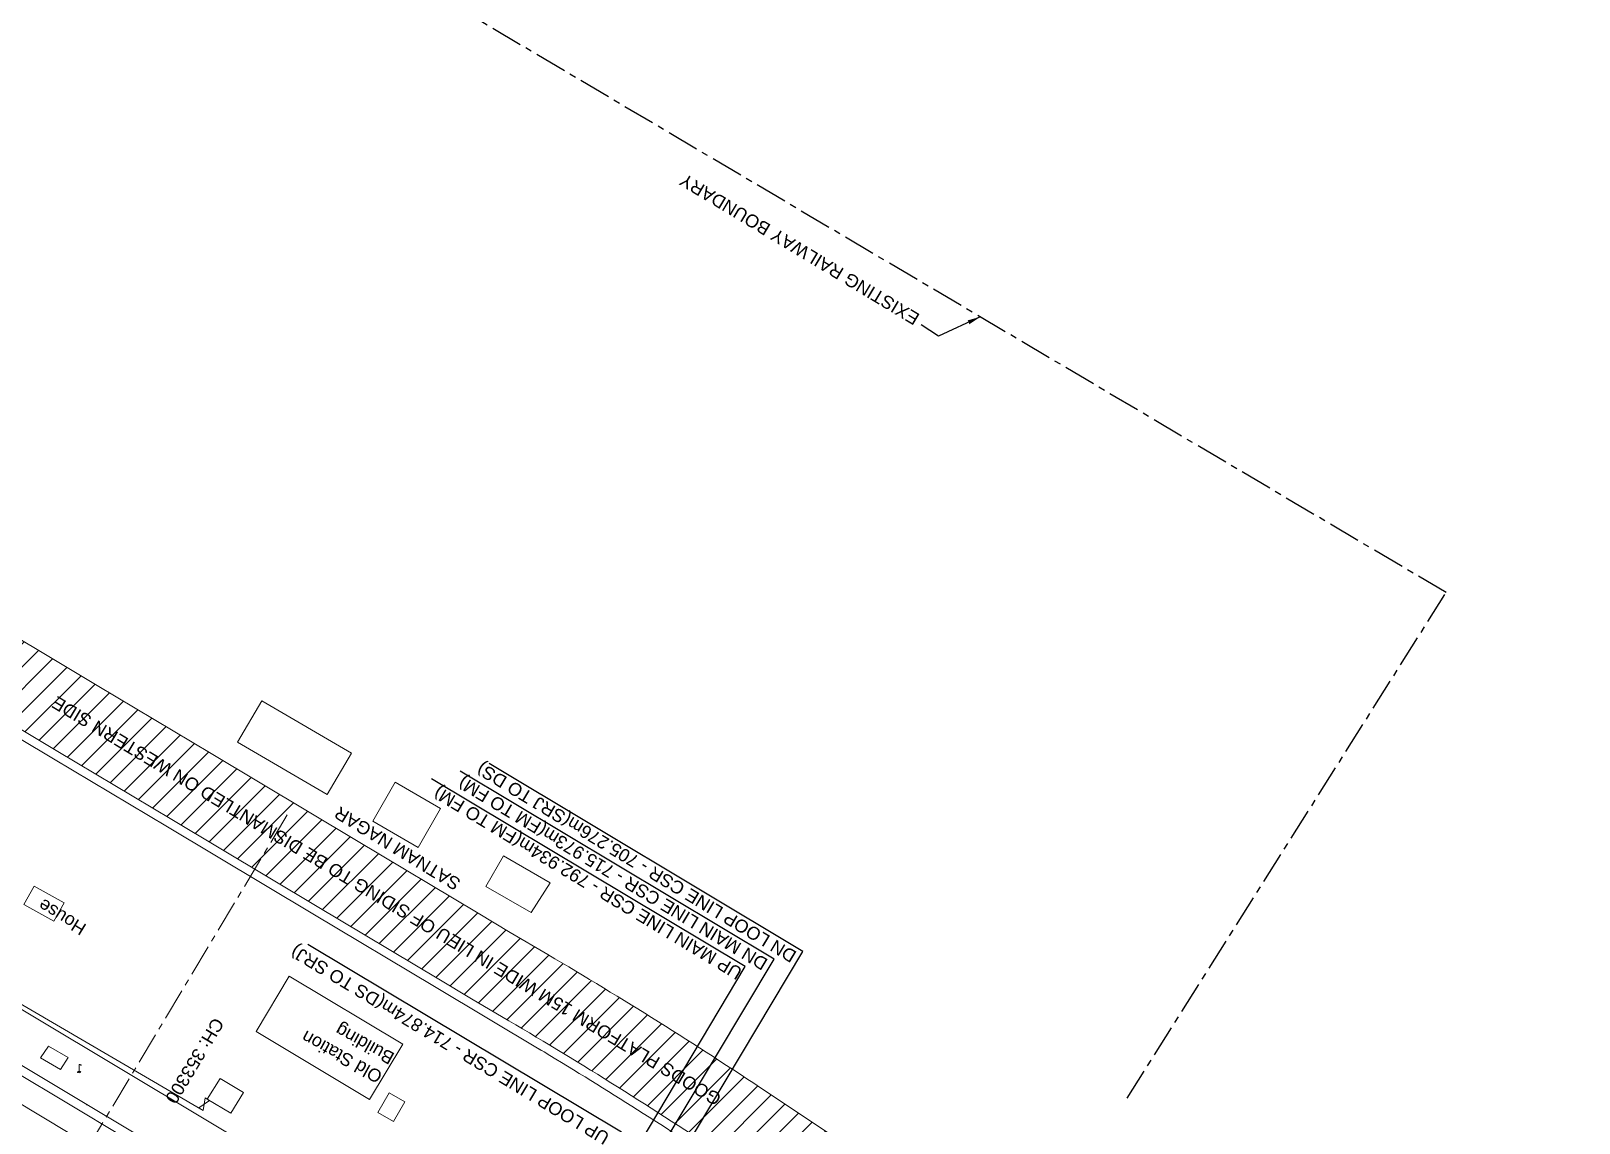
# Model space of a CAD drawing. Header units: metres. Extents: x 593168 to 611286, y 3401475 to 3412398.
# Drawn here: x 599854.4 to 600156.6, y 3408356.4 to 3408569.5 of the extents above; entities that cross this region are included whole.
import ezdxf
from ezdxf.enums import TextEntityAlignment as Align

# ---------------------------------------------------------------- set-up
doc = ezdxf.new("R2010")
doc.units = ezdxf.units.M
doc.header["$MEASUREMENT"] = 0
doc.linetypes.add('CENTER', pattern=[2, 1.25, -0.25, 0.25, -0.25])
for name, color, linetype, lineweight in [('Existing IR Chainage', 7, 'Continuous', 0), ('Existing IR Track', 143, 'Continuous', 0), ('Gate', 251, 'Continuous', 0), ('Govt buliding', 251, 'Continuous', 0), ('Grill', 251, 'Continuous', 0), ('IR PROP. DETAILS', 190, 'Continuous', 0), ('Lamp_Post', 251, 'Continuous', 0), ('Platform', 7, 'Continuous', 0), ('PROPOSED DFCC TOE LINE', 24, 'Continuous', 0), ('Residential Building Pucca', 251, 'Continuous', 0), ('Residential Building Semipucca', 251, 'Continuous', 0), ('Shed', 251, 'Continuous', 0), ('SRJ CH. in Station', 7, 'Continuous', 0), ('Text1', 251, 'Continuous', 0), ('Village Name', 7, 'Continuous', 0)]:
    doc.layers.add(name, color=color, linetype=linetype, lineweight=lineweight)
doc.layers.add('Existing Railway Boundary', color=7, linetype='CENTER')
doc.styles.get("Standard").update_dxf_attribs({"font": 'arial.ttf'})
doc.styles.add('Style-Arial', font='arial.ttf')
doc.styles.add('Vill txt', font='arial.ttf', dxfattribs={"height": 3})
doc.dimstyles.new('ISO-25', dxfattribs={"dimtxt": 2.5, "dimasz": 2.5, "dimexe": 1.25, "dimexo": 0.625, "dimtad": 1, "dimtxsty": 'Standard', "dimcen": 2.5, "dimadec": 0, "dimazin": 0, "dimtfac": 1, "dimtmove": 0, "dimatfit": 3, "dimfxl": 1, "dimarcsym": 0})
doc.dimstyles.get("Standard").update_dxf_attribs({"dimtxt": 0.18, "dimasz": 0.18, "dimexe": 0.18, "dimexo": 0.0625, "dimgap": 0.09, "dimtad": 0, "dimtih": 1, "dimtoh": 1, "dimdec": 4, "dimzin": 0, "dimdsep": 46, "dimtxsty": 'Standard', "dimcen": 0.09, "dimadec": 0, "dimazin": 0, "dimtfac": 1, "dimtdec": 4, "dimtofl": 0, "dimtmove": 0, "dimatfit": 3, "dimfxl": 1, "dimtolj": 1, "dimtzin": 0, "dimarcsym": 0})

# ---------------------------------------------------------------- blocks, each defined once
blk = doc.blocks.new('GT')
at = {"layer": 'Gate'}
for p, q in [((-0.5, -0.5), (-0.5, 0.5)), ((-0.5, 0.5), (0.5, -0.5)), ((0.5, 0.5), (0.5, -0.5))]:
    blk.add_line(p, q, dxfattribs=at)
blk.add_lwpolyline([(0.5, 0.5), (-0.5, -0.5)], dxfattribs=at)
blk = doc.blocks.new('LP')
for points in [[(0, 0), (0, 1.5)], [(0.25, 1.35), (0.44, 1.35)]]:
    blk.add_lwpolyline(points)
for centre, radius, start, end in [((0.07, 0.99), 0.519, 57.6425, 97.3165), ((0.34, 1.33), 0.094, 11.7012, 168.0476)]:
    blk.add_arc(centre, radius, start, end)
at = {"extrusion": (0, 0, -1)}
blk.add_ellipse((0, 0.01), major_axis=(0.308, 0), ratio=0.400495, dxfattribs=at)
blk.add_ellipse((0.35, 1.36), major_axis=(0.0017, 0.0438), ratio=0.461056, start_param=1.74022, end_param=4.575836)

msp = doc.modelspace()

# ---------------------------------------------------------------- hatches: boundary and pattern name
at = {"layer": 'IR PROP. DETAILS'}
h = msp.add_hatch(dxfattribs=at)
h.set_pattern_fill('ANSI31', color=256, scale=25)
edge = h.paths.add_edge_path()
edge.add_line((600283.1188, 3408119.509), (600282.7052, 3408119.846))
edge.add_line((600282.7052, 3408119.846), (600271.594, 3408130.2063))
edge.add_line((600271.594, 3408130.2063), (600256.9941, 3408146.3629))
edge.add_line((600256.9941, 3408146.3629), (600245.9525, 3408160.7713))
edge.add_line((600245.9525, 3408160.7713), (600230.7289, 3408182.144))
edge.add_line((600230.7289, 3408182.144), (600216.7789, 3408199.2558))
edge.add_line((600216.7789, 3408199.2558), (600214.8371, 3408201.4091))
edge.add_line((600214.8371, 3408201.4091), (600196.6873, 3408218.495))
edge.add_line((600196.6873, 3408218.495), (600185.498, 3408227.3229))
edge.add_line((600185.498, 3408227.3229), (600162.924, 3408241.63))
edge.add_line((600162.924, 3408241.63), (600136.245, 3408257.5475))
edge.add_line((600136.245, 3408257.5475), (600118.1223, 3408268.3585))
edge.add_line((600118.1223, 3408268.3585), (600084.6377, 3408288.3555))
edge.add_line((600084.6377, 3408288.3555), (600077.132, 3408292.8484))
edge.add_arc((600526.5381, 3409043.6208), 875, 236.2714462, 239.0956137, ccw=False)
edge.add_line((600040.6865, 3408315.903), (599989.7502, 3408349.9099))
edge.add_arc((599503.8986, 3407622.1921), 875, 56.2714462, 59.5261399)
edge.add_line((599947.6506, 3408376.3202), (599940.3295, 3408380.6281))
edge.add_line((599940.3295, 3408380.6281), (599933.9632, 3408384.4526))
edge.add_line((599933.9632, 3408384.4526), (599910.2409, 3408398.6538))
edge.add_line((599910.2409, 3408398.6538), (599881.8606, 3408415.5852))
edge.add_line((599881.8606, 3408415.5852), (599859.5977, 3408428.886))
edge.add_line((599859.5977, 3408428.886), (599833.3643, 3408444.5643))
edge.add_line((599833.3643, 3408444.5643), (599815.5925, 3408455.1532))
edge.add_line((599815.5925, 3408455.1532), (599789.3909, 3408470.866))
edge.add_line((599789.3909, 3408470.866), (599769.4742, 3408482.7056))
edge.add_line((599769.4742, 3408482.7056), (599749.3559, 3408494.7496))
edge.add_line((599749.3559, 3408494.7496), (599719.4838, 3408512.6636))
edge.add_line((599719.4838, 3408512.6636), (599673.1641, 3408540.5174))
edge.add_line((599673.1641, 3408540.5174), (599681.4135, 3408553.0599))
edge.add_line((599681.4135, 3408553.0599), (599727.2245, 3408525.5444))
edge.add_line((599727.2245, 3408525.5444), (599757.0707, 3408507.6136))
edge.add_line((599757.0707, 3408507.6136), (599777.159, 3408495.5875))
edge.add_line((599777.159, 3408495.5875), (599797.0806, 3408483.745))
edge.add_line((599797.0806, 3408483.745), (599823.2887, 3408468.0283))
edge.add_line((599823.2887, 3408468.0283), (599841.0508, 3408457.4452))
edge.add_line((599841.0508, 3408457.4452), (599867.291, 3408441.7629))
edge.add_line((599867.291, 3408441.7629), (599889.5457, 3408428.467))
edge.add_line((599889.5457, 3408428.467), (599917.9358, 3408411.5297))
edge.add_line((599917.9358, 3408411.5297), (599941.6594, 3408397.3277))
edge.add_line((599941.6594, 3408397.3277), (599947.9367, 3408393.5561))
edge.add_line((599947.9367, 3408393.5561), (599955.2578, 3408389.2481))
edge.add_arc((599503.8986, 3407622.1921), 890, 56.2714462, 59.5261399, ccw=False)
edge.add_line((599998.079, 3408362.3851), (600049.0153, 3408328.3781))
edge.add_arc((600526.5381, 3409043.6208), 860, 236.2714462, 239.0956137)
edge.add_line((600084.8361, 3408305.7188), (600092.3352, 3408301.2299))
edge.add_line((600092.3352, 3408301.2299), (600125.8132, 3408281.2368))
edge.add_line((600125.8132, 3408281.2368), (600143.9297, 3408270.4294))
edge.add_line((600143.9297, 3408270.4294), (600170.7831, 3408254.4079))
edge.add_line((600170.7831, 3408254.4079), (600194.1815, 3408239.5784))
edge.add_line((600194.1815, 3408239.5784), (600206.4922, 3408229.8656))
edge.add_line((600206.4922, 3408229.8656), (600225.5656, 3408211.9104))
edge.add_line((600225.5656, 3408211.9104), (600228.1688, 3408209.0236))
edge.add_line((600228.1688, 3408209.0236), (600242.6633, 3408191.2438))
edge.add_line((600242.6633, 3408191.2438), (600258.018, 3408169.6872))
edge.add_line((600258.018, 3408169.6872), (600268.5306, 3408155.969))
edge.add_line((600268.5306, 3408155.969), (600282.2928, 3408140.7394))
edge.add_line((600282.2928, 3408140.7394), (600292.5685, 3408131.1582))
edge.add_line((600292.5685, 3408131.1582), (600293.371, 3408130.5043))
edge.add_line((600293.371, 3408130.5043), (600283.0945, 3408119.483))
h.paths.add_polyline_path([(599990.2872, 3408362.0014), (599859.2717, 3408440.7235), (599857.2732, 3408437.3973), (599988.2886, 3408358.6752)], flags=24)
at = {"layer": 'PROPOSED DFCC TOE LINE', "lineweight": 30}
h = msp.add_hatch(dxfattribs=at)
h.set_pattern_fill('ANSI31', color=256)
h.set_pattern_definition([(45, (0, 0), (-0.0883883476483, 0.0883883476483), [])])
h.paths.add_polyline_path([(599620.3989, 3408797.1611), (599458.9476, 3408521.7611), (599903.3831, 3408261.214), (600064.8343, 3408536.6139)], flags=9)
h.paths.add_polyline_path([(599610.1903, 3408800.1806), (599448.7391, 3408524.7806), (599893.1746, 3408264.2335), (600054.6258, 3408539.6334)], flags=9)
h.paths.add_polyline_path([(599605.1005, 3408803.1645), (599443.6492, 3408527.7645), (599888.0847, 3408267.2174), (600049.536, 3408542.6173)], flags=9)
h.paths.add_polyline_path([(599606.0567, 3408805.569), (599444.6055, 3408530.1691), (599889.041, 3408269.6219), (600050.4922, 3408545.0219)], flags=9)
h.paths.add_polyline_path([(599611.8012, 3408782.4954), (599450.35, 3408507.0955), (599894.7855, 3408246.5483), (600056.2367, 3408521.9483)], flags=9)
h.paths.add_polyline_path([(599606.7114, 3408785.4793), (599445.2601, 3408510.0794), (599889.6956, 3408249.5322), (600051.1469, 3408524.9322)], flags=9)
h.paths.add_polyline_path([(599601.6216, 3408788.4632), (599440.1703, 3408513.0632), (599884.6058, 3408252.5161), (600046.057, 3408527.916)], flags=9)
h.paths.add_polyline_path([(599597.4591, 3408790.9034), (599436.0079, 3408515.5034), (599880.4433, 3408254.9563), (600041.8946, 3408530.3563)], flags=9)
h.paths.add_polyline_path([(599605.4988, 3408763.9026), (599444.0475, 3408488.5027), (599888.483, 3408227.9555), (600049.9343, 3408503.3555)], flags=9)
h.paths.add_polyline_path([(599951, 3408557.2869), (599691.3153, 3408114.3226), (600135.7508, 3407853.7754), (600395.4354, 3408296.7398)], flags=9)
h.paths.add_polyline_path([(599614.5942, 3408796.7912), (599453.1429, 3408521.3912), (599897.5784, 3408260.8441), (600059.0297, 3408536.244)], flags=9)
h.paths.add_polyline_path([(599609.5044, 3408799.7751), (599448.0531, 3408524.3751), (599892.4886, 3408263.828), (600053.9398, 3408539.2279)], flags=9)
h.paths.add_polyline_path([(599619.684, 3408793.8073), (599458.2328, 3408518.4074), (599902.6683, 3408257.8602), (600064.1195, 3408533.2602)], flags=9)
h.paths.add_polyline_path([(599886.258, 3408431.716), (599873.7889, 3408438.6151), (599871.4074, 3408434.311), (599883.8765, 3408427.4119)], flags=24)
h.paths.add_polyline_path([(599796.1593, 3408480.4383), (599771.2889, 3408494.199), (599768.9075, 3408489.8949), (599793.7778, 3408476.1342)], flags=24)
h.paths.add_polyline_path([(599848.8429, 3408450.8946), (599823.9725, 3408464.6553), (599821.5911, 3408460.3512), (599846.4614, 3408446.5905)], flags=24)
h.paths.add_polyline_path([(599990.2872, 3408362.0014), (599859.2717, 3408440.7235), (599857.2732, 3408437.3973), (599988.2886, 3408358.6752)], flags=24)
h.paths.add_polyline_path([(600198.2471, 3408229.8148), (600189.95, 3408234.8002), (600189.1505, 3408233.4697), (600197.4477, 3408228.4843)], flags=24)
h.paths.add_polyline_path([(600225.3699, 3408204.8721), (600216.7401, 3408210.0575), (600215.9406, 3408208.727), (600224.5705, 3408203.5417)], flags=24)
h.paths.add_polyline_path([(600286.6458, 3408124.4082), (600279.9445, 3408128.4347), (600279.1446, 3408127.1033), (600285.8458, 3408123.0768)], flags=24)
h.paths.add_polyline_path([(600251.815, 3408231.4437), (600231.7204, 3408200.4954), (600239.5806, 3408195.3918), (600259.6752, 3408226.3401)], flags=24)
h.paths.add_polyline_path([(600031.8358, 3408370.6356), (600013.8622, 3408340.5554), (600021.9071, 3408335.7483), (600039.8807, 3408365.8285)], flags=24)
h.paths.add_polyline_path([(600236.0563, 3408240.6662), (600216.974, 3408211.2769), (600224.8342, 3408206.1733), (600243.9165, 3408235.5626)], flags=24)
h.paths.add_polyline_path([(600008.4547, 3408352.7362), (600010.6532, 3408352.7362), (600010.6532, 3408353.5118), (600008.4547, 3408353.5118)], flags=24)

# ---------------------------------------------------------------- linework, layer by layer
at = {"layer": 'Existing IR Track', "flags": 128}
for points in [[(600169.667, 3408175.8), (600151.0932, 3408186.9463), (600133.0819, 3408197.7426), (600114.6072, 3408208.7991), (600096.3154, 3408219.767), (600078.5028, 3408230.4087), (600060.097, 3408241.3763), (600041.6979, 3408252.3525), (600021.5588, 3408264.39), (600005.4299, 3408274.0664), (599986.7764, 3408285.235), (599986.7722, 3408285.2361), (599968.6642, 3408296.0462), (599950.7184, 3408306.7738), (599932.9045, 3408317.4584), (599915.0647, 3408328.1267), (599897.7151, 3408338.5079), (599880.4914, 3408348.7995), (599864.2703, 3408358.5453), (599848.1574, 3408368.1928)], [(600167.2562, 3408171.7703), (600148.7404, 3408182.8809), (600130.6312, 3408193.6978), (600112.4249, 3408204.6045), (600093.8257, 3408215.7172), (600075.8527, 3408226.4692), (600057.7236, 3408237.3078), (600040.1096, 3408247.7838), (600021.9675, 3408258.6299), (600002.9626, 3408270.0116), (599984.3554, 3408281.1368), (599965.8101, 3408292.227), (599948.2149, 3408302.7445), (599930.1759, 3408313.528), (599912.7063, 3408323.9567), (599895.1149, 3408334.4917), (599878.1064, 3408344.6676), (599861.6303, 3408354.54), (599845.6542, 3408364.1132)]]:
    msp.add_lwpolyline(points, dxfattribs=at)
at = {"layer": 'Existing Railway Boundary', "ltscale": 5}
msp.add_lwpolyline([(600068.3432, 3408361.2078), (600130.6112, 3408459.8878), (599836.1292, 3408634.1143), (599768.1577, 3408518.5779), (599661.815, 3408580.4349), (599612.2027, 3408612.2329), (599553.6452, 3408693.0476), (599543.655, 3408685.9527), (599543.655, 3408683.2921), (599530.154, 3408666.7376), (599508.5547, 3408629.4251), (598272.8019, 3409311.3517), (598226.2603, 3409339.3887), (598151.2488, 3409384.2728), (597917.699, 3409525.8316), (597735.9935, 3409630.0193), (597672.2472, 3409669.316)], dxfattribs=at)
at = {"layer": 'Govt buliding'}
for points in [[(599904.777, 3408385.0083, 261.7944), (599926.9511, 3408371.73, 260.8157), (599920.4237, 3408360.9574, 260.2598), (599898.3225, 3408374.2392, 260.2598)], [(599891.2714, 3408365.0485, 264.7945), (599895.8448, 3408362.3095, 263.4819), (599893.3631, 3408358.2925, 262.5902), (599888.7897, 3408361.0315, 263.9028)], [(599925.1201, 3408356.6427, 262.6391), (599922.0722, 3408358.4144, 262.6321), (599924.3111, 3408362.2486, 263.004), (599927.3591, 3408360.4769, 263.004)]]:
    msp.add_polyline3d(points, close=True, dxfattribs=at)
at = {"layer": 'Grill'}
msp.add_polyline3d([(599743.5253, 3408439.2744, 260.8927), (599745.5493, 3408442.1909, 262.2693), (599787.0962, 3408417.6919, 260.9846), (599887.5274, 3408359.0525, 261.8234)], dxfattribs=at)
at = {"layer": 'IR PROP. DETAILS'}
msp.add_lwpolyline([(599953.8819, 3408370.6117), (599933.1033, 3408383.014), (599909.3811, 3408397.2151), (599881.0019, 3408414.1459), (599858.7381, 3408427.4473), (599832.5054, 3408443.1251), (599814.7325, 3408453.7146), (599788.5317, 3408469.4269), (599768.6156, 3408481.2662), (599748.4939, 3408493.3123), (599718.6366, 3408511.2497)], dxfattribs=at)
for points in [[(599841.0508, 3408457.4452), (599867.291, 3408441.7629), (599889.5457, 3408428.467), (599917.9358, 3408411.5297), (599941.6594, 3408397.3277), (599947.9367, 3408393.5561), (599955.2578, 3408389.2481, -0.01420223), (599998.079, 3408362.3851), (600049.0153, 3408328.3781, 0.01232338), (600084.8361, 3408305.7188), (600092.3352, 3408301.2299), (600125.8132, 3408281.2368), (600143.9297, 3408270.4294), (600170.7831, 3408254.4079)], [(600162.924, 3408241.63), (600136.245, 3408257.5475), (600118.1223, 3408268.3585), (600084.6377, 3408288.3555), (600077.132, 3408292.8484, -0.01232338), (600040.6865, 3408315.903), (599989.7502, 3408349.9099, 0.01420223), (599947.6506, 3408376.3202), (599940.3295, 3408380.6281), (599933.9632, 3408384.4526), (599910.2409, 3408398.6538), (599881.8606, 3408415.5852), (599859.5977, 3408428.886), (599833.3643, 3408444.5643)], [(599954.0019, 3408370.5401), (599953.3622, 3408370.9233, -0.01226359), (599989.6282, 3408347.9762), (600039.7902, 3408314.4861, 0.01232338), (600076.2357, 3408291.4315), (600079.3461, 3408289.5697), (600117.2637, 3408266.9192), (600135.3862, 3408256.1082), (600162.0459, 3408240.2023), (600184.5278, 3408225.9536), (600195.5917, 3408217.2245), (600213.6383, 3408200.2358), (600215.5063, 3408198.1644), (600229.3954, 3408181.1272), (600244.6044, 3408159.775), (600255.7051, 3408145.2896), (600270.3986, 3408129.0294), (600281.6032, 3408118.582), (600291.8701, 3408110.2163), (600293.6546, 3408108.8504), (600295.5444, 3408107.3834), (600308.851, 3408097.9517)]]:
    msp.add_lwpolyline(points, format="xyb", dxfattribs=at)
at = {"layer": 'Platform'}
for points in [[(599787.0962, 3408417.6919, 260.9846), (599956.0444, 3408316.5455, 260.9296)], [(599881.48, 3408350.2724, 261.0136), (599865.2432, 3408359.9842, 261.0536), (599849.0082, 3408369.7595, 261.0826)]]:
    msp.add_polyline3d(points, dxfattribs=at)
msp.add_point((599865.243, 3408359.984, 261.054), dxfattribs=at)
at = {"layer": 'Residential Building Pucca'}
for points in [[(599916.9098, 3408428.5738, 259.758), (599912.1866, 3408420.4906, 258.9802), (599894.6971, 3408430.6962, 262.1733), (599899.4284, 3408438.7934, 262.1733)], [(599929.9214, 3408410.1522, 258.8183), (599921.0792, 3408415.3043, 259.1152), (599925.4585, 3408422.8771, 259.4898), (599934.3043, 3408417.7229, 259.4898)], [(599951.9833, 3408397.4394, 261.8134), (599943.1404, 3408402.5176, 259.3161), (599946.5928, 3408408.492, 259.3606), (599955.697, 3408403.2637, 259.3606)]]:
    msp.add_polyline3d(points, close=True, dxfattribs=at)
at = {"layer": 'Residential Building Semipucca'}
msp.add_polyline3d([(599854.9872, 3408402.6228, 261.9014), (599860.8427, 3408399.3301, 260.1589), (599858.8302, 3408395.7382, 260.1529), (599852.9746, 3408399.0309, 261.8954)], close=True, dxfattribs=at)
at = {"layer": 'Shed'}
msp.add_polyline3d([(599860.115, 3408366.8333, 261.0246), (599856.2431, 3408369.0636, 261.0136), (599857.7682, 3408371.3628, 260.9916), (599861.6401, 3408369.1325, 260.9916)], close=True, dxfattribs=at)
at = {"layer": 'SRJ CH. in Station', "color": 7, "linetype": 'CENTER', "lineweight": 15, "ltscale": 5}
msp.add_line((599904.3699, 3408416.4986), (599806.6834, 3408253.3634), dxfattribs=at)

# ---------------------------------------------------------------- block references
at = {"layer": 'Gate', "xscale": 2.352171670090454, "yscale": 0.9997078268772503, "zscale": 2.352171670090454, "rotation": 57.31208259740154}
msp.add_blockref('GT', (599888.1671, 3408360.0442, 156.3202), dxfattribs=at)
at = {"layer": 'Lamp_Post', "xscale": 0.9997078269552191, "yscale": 0.9997078269552191, "zscale": 0.9997078269552191}
msp.add_blockref('LP', (599863.7596, 3408366.302, 264.3556), dxfattribs=at)

# ---------------------------------------------------------------- texts
at = {"layer": 'Existing IR Chainage', "color": 7, "lineweight": 0, "insert": (599881.5365, 3408360.5271), "char_height": 2.5, "attachment_point": 6, "rotation": 239.091004, "line_spacing_factor": 0.60036, "style": 'Style-Arial'}
msp.add_mtext('CH: 353300', dxfattribs=at)
at = {"layer": 'Existing Railway Boundary', "linetype": 'Continuous', "ltscale": 5}
msp.add_text('EXISTING RAILWAY BOUNDARY', height=2.5, rotation=149, dxfattribs=at).set_placement((599981.9908, 3408541.7861, 613.7163), align=Align.RIGHT)
at = {"layer": 'IR PROP. DETAILS'}
msp.add_text('GOODS PLATFORM 15M WIDE IN LIEU OF SIDING TO BE DISMANTLED ON WESTERN SIDE', height=2.5, rotation=149, dxfattribs=at).set_placement((599858.8273, 3408438.728, 613.7163), align=Align.MIDDLE_RIGHT)
at = {"layer": 'SRJ CH. in Station', "color": 7, "lineweight": 15}
for s, p in [('DN LOOP LINE CSR - 705.276m(SRJ TO DS)', (599972.556, 3408407.1969)), ('DN MAIN LINE CSR - 715.973m(FM TO FM)', (599967.9484, 3408405.1075)), ('UP MAIN LINE CSR - 792.934m(FM TO FM)', (599963.0684, 3408403.2074)), ('UP LOOP LINE CSR - 714.874m(DS TO SRJ)', (599936.1376, 3408371.6175))]:
    msp.add_text(s, height=2.5, rotation=148.898117, dxfattribs=at).set_placement(p, align=Align.MIDDLE_CENTER)
at = {"layer": 'Text1'}
for s, rotation, p in [('House', 148.408608, (599865.3889, 3408394.9842, 156.3202)), ('Building', 151.044359, (599925.5331, 3408369.8555, 156.3202)), ('Old Station', 151.044359, (599923.2025, 3408366.1708, 156.3202))]:
    msp.add_text(s, height=2.5, rotation=rotation, dxfattribs=at).set_placement(p)
at = {"layer": 'Village Name', "style": 'Vill txt'}
msp.add_text('SATNAM NAGAR', height=2.5, rotation=148.676336, dxfattribs=at).set_placement((599938.4748, 3408403.7598, 416.755))

# ---------------------------------------------------------------- leaders
at = {"layer": 'Existing Railway Boundary', "linetype": 'Continuous', "ltscale": 5}
msp.add_leader([(600039.6618, 3408513.6968), (600031.5518, 3408509.9525), (600028.158, 3408512.1763)], dimstyle='ISO-25', override={"dimtxt": 3, "dimasz": 2.5, "dimgap": 0.625, "dimtad": 0, "dimdec": 3, "dimzin": 2, "dimtdec": 3}, dxfattribs=at)
at = {"layer": 'SRJ CH. in Station', "color": 7, "lineweight": 15}
for points in [[(599954.177, 3408304.7063), (600005.0454, 3408389.8381), (599943.7784, 3408426.5054)], [(599942.366, 3408300.7903), (599993.8078, 3408386.8959), (599932.5408, 3408423.5632)], [(599948.2149, 3408302.7445), (599999.4209, 3408388.3573), (599938.1539, 3408425.0246)], [(599936.4796, 3408298.8414), (599969.6553, 3408354.5677), (599908.3883, 3408391.235)]]:
    msp.add_leader(points, dimstyle='Standard', override={"dimasz": 3, "dimgap": 0.25}, dxfattribs=at)

doc.saveas('drawing.dxf')
